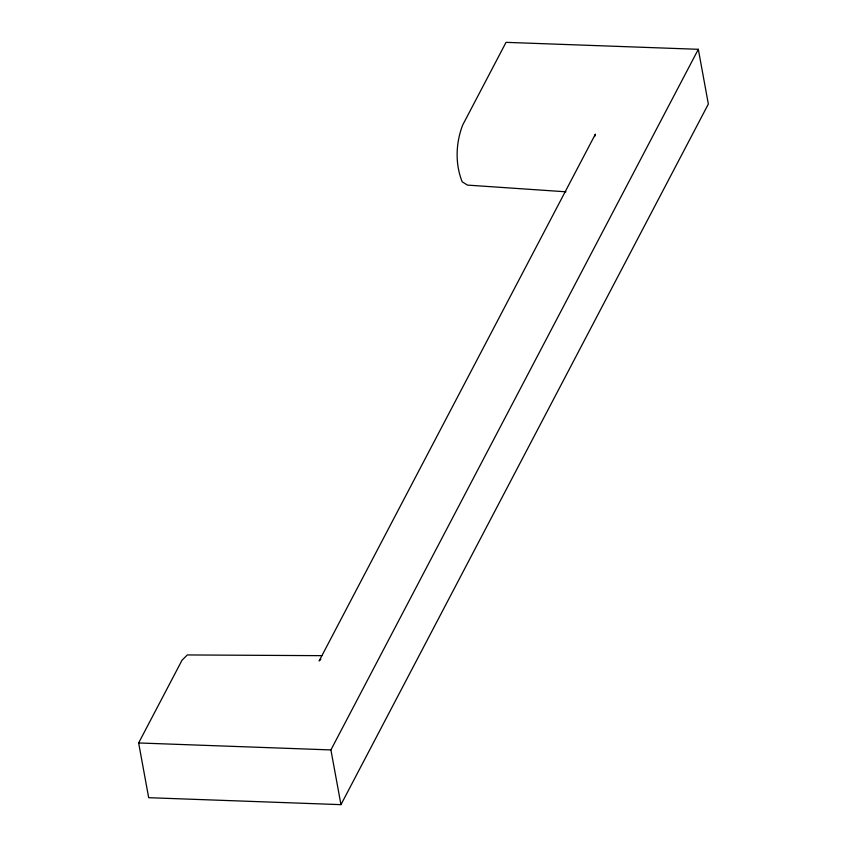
<?xml version="1.0" encoding="UTF-8"?>
<svg xmlns="http://www.w3.org/2000/svg" width="847" height="847" viewBox="0 0 847 847"><rect width="100%" height="100%" fill="white"/><g stroke="black" fill="none" stroke-linecap="round" stroke-linejoin="round"><path stroke-width="1.27" d="M594.605 136.621L595.399 134.133L319.139 660.946L320.907 659.188M565.965 191.803L467.396 185.101L462.187 181.798C454.987 163.799 455.771 143.048 462.663 125.07L506.04 42.35L698.32 49.306L708.357 104.043L340.96 804.65L148.68 797.694L138.643 742.957L182.02 660.237L187.335 654.943L321.807 655.663M340.96 804.65L330.912 749.923L698.32 49.306M138.643 742.957L330.912 749.923"/></g></svg>
